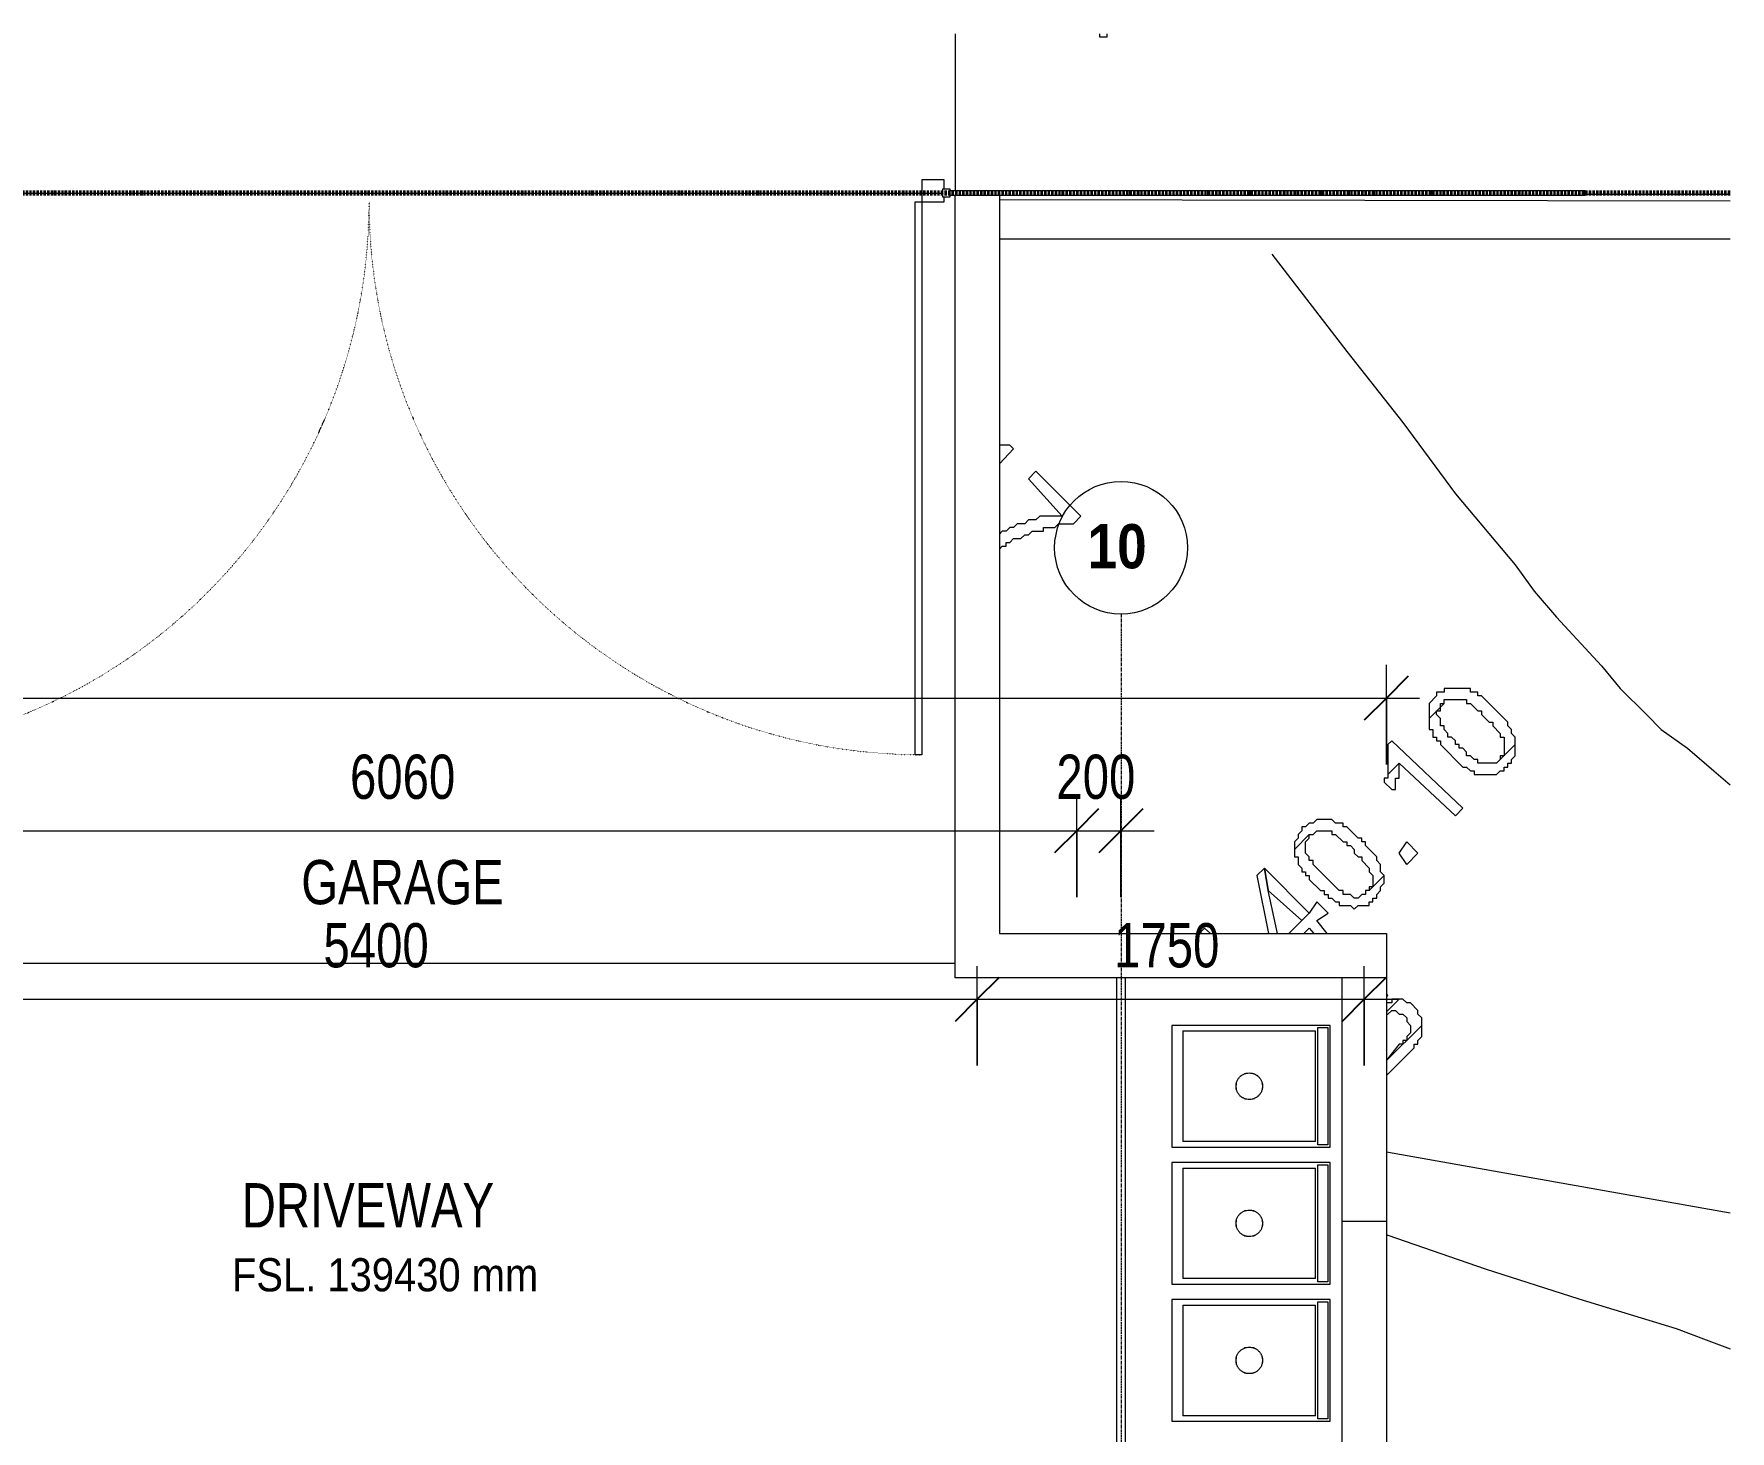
# Model space of a CAD drawing. Header units: millimetres. Extents: x -1971 to 39113, y -25802 to 13528.
# Drawn here: x 31369 to 39038, y 7209 to 13528 of the extents above; entities that cross this region are included whole.
import ezdxf

# ---------------------------------------------------------------- set-up
doc = ezdxf.new("R2010")
doc.units = ezdxf.units.MM
for name, pattern in [('Boundary', [16, 10, -3, 0, -3]), ('Dot - Tight', [1, 0, -1]), ('Grid Line', [22.225, 12.7, -3.175, 3.175, -3.175])]:
    doc.linetypes.add(name, pattern=pattern)
for name, color, linetype, lineweight in [('2 Hoop survey', 8, 'Continuous', 9), ('A-ANNO-DIMS', 211, 'Continuous', 9), ('A-ANNO-DIMS-100', 211, 'Continuous', 9), ('A-DETL-HDLN', 90, 'Dot - Tight', 9), ('A-DETL-THIN', 151, 'Continuous', 9), ('A-FLOR', 192, 'Continuous', 18), ('A-FLOR-HRAL', 11, 'Continuous', 9), ('A-WALL', 113, 'Continuous', 18), ('C-PROP-LINE', 91, 'Boundary', 70), ('G-ANNO-DIMS', 111, 'Continuous', 9), ('G-ANNO-TEXT', 231, 'Continuous', 9), ('L-SITE', 91, 'Continuous', 9), ('S-GRID', 1, 'Continuous', 9), ('S-GRID-IDEN', 1, 'Continuous', 9), ('默认', 18, 'Continuous', 9)]:
    doc.layers.add(name, color=color, linetype=linetype, lineweight=lineweight)
doc.styles.add('Avenir', font='', dxfattribs={"width": 0.9, "height": 150})
doc.styles.add('Avenir_1', font='', dxfattribs={"width": 0.8, "height": 200})
doc.styles.add('Avenir_B', font='', dxfattribs={"width": 0.9, "height": 200})
doc.styles.get('Avenir').set_extended_font_data('Avenir')
doc.styles.get('Avenir_1').set_extended_font_data('Avenir')
doc.styles.get('Avenir_B').set_extended_font_data('Avenir', bold=True)
doc.dimstyles.new('OJID-2_0mm_Diagonal_Tick', dxfattribs={"dimscale": 304.8, "dimtxt": 282.499429, "dimasz": 0.656168, "dimexe": 0.492126, "dimexo": 0.0625, "dimgap": 0.164042, "dimtad": 1, "dimdsep": 46, "dimtxsty": 'Avenir_1', "dimblk1": 'OBLIQUE', "dimblk2": 'OBLIQUE', "dimsah": 1, "dimcen": 0.09, "dimdle": 0.492126, "dimazin": 3, "dimtfac": 1, "dimtdec": 4, "dimtix": 1, "dimtmove": 0, "dimatfit": 3, "dimfxl": 0.984252, "dimfxlon": 1, "dimtvp": 1, "dimtolj": 1, "dimarcsym": 2})
doc.dimstyles.new('OJID-2_0mm_Diagonal_Tick_1', dxfattribs={"dimscale": 304.8, "dimtxt": 282.499429, "dimasz": 0.656168, "dimexe": 0.492126, "dimexo": 0.0625, "dimgap": 0.164042, "dimtad": 1, "dimdsep": 46, "dimtxsty": 'Avenir_1', "dimblk1": 'OBLIQUE', "dimblk2": 'OBLIQUE', "dimsah": 1, "dimcen": 0.09, "dimdle": 0.492126, "dimazin": 3, "dimtfac": 1, "dimtdec": 4, "dimtix": 1, "dimtmove": 2, "dimatfit": 3, "dimfxl": 0.984252, "dimfxlon": 1, "dimtvp": 1, "dimtolj": 1, "dimarcsym": 2})

# ---------------------------------------------------------------- blocks, each defined once
blk = doc.blocks.new('栏杆扶手 - 35mm-1926817-Ground Floor')
at = {"layer": 'A-FLOR-HRAL', "lineweight": 18}
for p, q in [((17.5, 17.5), (-17.5, 17.5)), ((-17.5, 17.5), (-17.5, -17.5)), ((17.5, -17.5), (17.5, 17.5)), ((-17.5, -17.5), (17.5, -17.5))]:
    blk.add_line(p, q, dxfattribs=at)
blk = doc.blocks.new('栏杆扶手 - 栏杆扶手-1407248-Ground Floor')
at = {"layer": 'A-FLOR-HRAL'}
for p, q in [((35734, 12817.6), (35511.5, 12817.6)), ((36154.3, 12817.6), (35734, 12817.6)), ((36154.3, 12797.6), (36154.3, 12817.6)), ((36869.2, 12817.6), (36154.3, 12817.6)), ((36869.2, 12797.6), (36869.2, 12817.6)), ((37188.6, 12817.6), (36869.2, 12817.6)), ((37688, 12817.6), (37317.9, 12817.6)), ((37688, 12797.6), (37688, 12817.6)), ((38230.1, 12817.6), (37688, 12817.6)), ((35511.5, 12797.6), (35734, 12797.6)), ((35734, 12797.6), (36154.3, 12797.6)), ((36154.3, 12797.6), (36869.2, 12797.6)), ((36869.2, 12797.6), (37188.6, 12797.6)), ((37317.9, 12797.6), (37688, 12797.6)), ((37688, 12797.6), (38230.1, 12797.6))]:
    blk.add_line(p, q, dxfattribs=at)
at = {"layer": 'A-FLOR-HRAL', "lineweight": 18}
for p, q in [((37188.6, 12817.6), (37188.6, 12797.6)), ((37317.9, 12817.6), (37188.6, 12817.6)), ((37317.9, 12797.6), (37317.9, 12817.6)), ((38230.1, 12817.6), (38230.1, 12797.6)), ((38382.4, 12817.6), (38230.1, 12817.6)), ((38382.4, 12797.6), (38382.4, 12817.6)), ((37188.6, 12797.6), (37317.9, 12797.6)), ((38230.1, 12797.6), (38382.4, 12797.6))]:
    blk.add_line(p, q, dxfattribs=at)
at = {"rotation": 89.99999999999982}
blk.add_blockref('栏杆扶手 - 35mm-1926817-Ground Floor', (35494, 12807.6), dxfattribs=at)
blk = doc.blocks.new('Choo Site - Bin Popelnice_plast - Popelnice_plast-1794964-Ground Floor')
at = {"layer": 'L-SITE'}
for p, q in [((246.4, 312.1), (-303.6, 312.1)), ((-303.6, 312.1), (-303.6, -402.9)), ((246.4, -402.9), (246.4, 312.1)), ((-293.6, 257.1), (-293.6, 302.1)), ((-293.6, 302.1), (236.4, 302.1)), ((236.4, 257.1), (-293.6, 257.1)), ((-278.6, -352.9), (-278.6, 247.1)), ((221.4, 247.1), (-278.6, 247.1)), ((221.4, 247.1), (221.4, -352.9)), ((236.4, 302.1), (236.4, 257.1)), ((-278.6, -352.9), (221.4, -352.9)), ((-303.6, -402.9), (246.4, -402.9))]:
    blk.add_line(p, q, dxfattribs=at)
for start, end in [(96.69986, 101.98432), (78.02141, 83.30782), (156.68589, 161.97736), (198.02264, 203.31411), (138.03077, 143.32437), (36.68717, 41.97692), (18.02602, 23.31676), (336.68324, 341.97398), (216.67563, 221.96923), (258.01568, 263.30014), (276.69218, 281.97859), (318.02308, 323.31283)]:
    blk.add_arc((-28.6, -52.9), 60, start, end, dxfattribs=at)
for points in [[(-88.6, -52.9), (-88.5, -49.3), (-88, -44), (-86.5, -37.2), (-85, -32.4), (-83, -27.6), (-80.6, -22.9), (-77.7, -18.4), (-74.6, -14.3), (-71.1, -10.5), (-67.2, -6.9), (-63, -3.7), (-58.6, -0.9), (-54, 1.5), (-49.1, 3.5), (-44.1, 5.1), (-38.6, 6.4), (-32.6, 7.1), (-25.9, 7.1), (-19.4, 6.5), (-13.1, 5.2), (-6.8, 3.1), (-0.7, 0.4), (4.8, -2.9), (10.1, -6.9), (14.9, -11.4), (19.1, -16.2), (22.8, -21.7), (25.9, -27.6), (28.4, -33.6), (30.7, -41.8), (31.4, -48.4), (31.4, -52.9)], [(31.4, -52.9), (31.4, -56.5), (30.9, -61.8), (29.4, -68.6), (27.9, -73.4), (25.9, -78.2), (23.5, -82.9), (20.6, -87.4), (17.5, -91.5), (14, -95.3), (10, -98.9), (5.8, -102.1), (1.5, -104.9), (-3.1, -107.3), (-8, -109.3), (-13.1, -110.9), (-18.5, -112.2), (-24.6, -112.9), (-31.2, -112.9), (-37.8, -112.3), (-44.1, -111), (-50.4, -108.9), (-56.4, -106.2), (-61.9, -102.9), (-67.2, -98.9), (-72, -94.4), (-76.2, -89.5), (-79.9, -84.1), (-83.1, -78.2), (-85.5, -72.2), (-87.8, -64), (-88.5, -57.4), (-88.6, -52.9)]]:
    blk.add_open_spline(points, degree=3, knots=[0, 0, 0, 0, 0.055556, 0.083333, 0.111111, 0.138889, 0.166667, 0.194444, 0.222222, 0.25, 0.277778, 0.305556, 0.333333, 0.361111, 0.388889, 0.416667, 0.444444, 0.479167, 0.513889, 0.548611, 0.583333, 0.618056, 0.652778, 0.6875, 0.722222, 0.756944, 0.791667, 0.826389, 0.861111, 0.895833, 0.930556, 1, 1, 1, 1], dxfattribs=at)
blk = doc.blocks.new('栏杆扶手 - 栏杆扶手-1800243-Ground Floor')
at = {"layer": 'A-FLOR-HRAL'}
for p, q in [((36264, 9258.4), (36264, 6688.4)), ((36304, 6728.4), (36304, 9258.4)), ((36264, 6688.4), (37284, 6688.4)), ((37284, 6728.4), (36304, 6728.4)), ((37284, 6728.4), (37284, 6688.4))]:
    blk.add_line(p, q, dxfattribs=at)
blk.add_open_spline([(36304, 6728.4), (36304, 6728.4), (36303.7, 6728), (36302.6, 6726.9), (36301.4, 6725.7), (36300.2, 6724.5), (36299.1, 6723.4), (36297.9, 6722.2), (36296.2, 6720.6), (36294.4, 6718.8), (36292.9, 6717.2), (36291.7, 6716), (36290.5, 6714.8), (36289.2, 6713.5), (36288, 6712.3), (36286.7, 6711), (36285.3, 6709.7), (36284, 6708.4), (36282.7, 6707.1), (36281.4, 6705.8), (36280.1, 6704.5), (36278.9, 6703.2), (36277.6, 6701.9), (36276.4, 6700.7), (36275.2, 6699.5), (36274, 6698.4), (36272.9, 6697.2), (36271.5, 6695.8), (36270.2, 6694.5), (36269, 6693.3), (36267.9, 6692.2), (36266.7, 6691), (36265.5, 6689.8), (36264.4, 6688.7), (36264, 6688.4), (36264, 6688.4)], degree=3, knots=[0, 0, 0, 0, 0.083333, 0.125, 0.166667, 0.208333, 0.229167, 0.25, 0.291667, 0.333333, 0.354167, 0.375, 0.395833, 0.416667, 0.4375, 0.458333, 0.479167, 0.5, 0.520833, 0.541667, 0.5625, 0.583333, 0.604167, 0.625, 0.645833, 0.666667, 0.6875, 0.708333, 0.75, 0.770833, 0.791667, 0.833333, 0.875, 0.916667, 1, 1, 1, 1], dxfattribs=at)
blk = doc.blocks.new('2 Hoop survey-1260670-Ground Floor')
at = {"layer": '默认', "color": 9}
for p, q in [((84164.1, 22967.9), (87468, 22961.9)), ((86812.4, 22991.5), (87468, 22991.5)), ((87468, 22788.3), (84164.1, 22788.3)), ((84164.1, 21772.7), (84227.9, 21840.1)), ((85118.4, 19647.3), (85091.5, 19672.8)), ((85972, 19351), (85914.1, 19293.1)), ((85914.1, 18660.4), (87468, 18385))]:
    blk.add_line(p, q, dxfattribs=at)
at = {"layer": '默认', "color": 9, "flags": 128}
for points in [[(84617.4, 23716.5), (84617.4, 23702.7), (84651.2, 23702.7), (84651.2, 23716.5)], [(85396.3, 22720.6), (85734.9, 22280.3), (85988.9, 21958.6), (86226, 21636.9), (86496.9, 21315.2), (86581.5, 21196.7), (86683.1, 21078.1), (86886.3, 20858), (86971, 20756.4), (87089.5, 20637.9), (87157.2, 20570.2), (87275.8, 20485.5), (87394.3, 20383.9), (87468, 20320.7)], [(84227.9, 21840.1), (84211, 21857), (84164.1, 21857)], [(84532.7, 21535.3), (84329.5, 21738.5), (84295.7, 21704.6), (84448.1, 21535.3), (84346.5, 21535.3), (84329.5, 21518.4), (84295.7, 21518.4), (84278.7, 21501.5), (84244.9, 21501.5), (84227.9, 21484.5), (84211, 21484.5), (84194.1, 21467.6), (84177.1, 21467.6), (84164.1, 21454.5)], [(84164.1, 21386.8), (84177.1, 21399.9), (84194.1, 21399.9), (84194.1, 21416.8), (84211, 21416.8), (84227.9, 21433.7), (84261.8, 21433.7), (84278.7, 21450.7), (84295.7, 21450.7), (84312.6, 21467.6), (84363.4, 21467.6), (84363.4, 21484.5), (84414.2, 21484.5), (84431.1, 21501.5), (84498.9, 21501.5), (84532.7, 21535.3)], [(85362.4, 19943.7), (85379.3, 19842.1), (85531.7, 19706.6), (85565.6, 19740.5), (85362.4, 19943.7), (85328.5, 19909.8), (85381, 19647.3)], [(85421.1, 19647.3), (85379.3, 19842.1), (85362.4, 19943.7)], [(85646.9, 19647.3), (85599.5, 19706.6), (85650.3, 19740.5), (85599.5, 19791.3), (85565.6, 19740.5), (85472.4, 19647.3)], [(85091.5, 19672.8), (85074.6, 19655.8), (85074.6, 19647.3)], [(85540.1, 19647.3), (85565.6, 19672.8), (85586, 19647.3)], [(85914.1, 19360.9), (85921.2, 19368), (85914.1, 19375.1)], [(85914.1, 19293.1), (85972, 19351), (85938.1, 19351), (85938.1, 19334.1), (85914.1, 19334.1)], [(85914.1, 19073), (86073.6, 19232.5), (86073.6, 19266.4), (86056.6, 19283.3), (86056.6, 19300.2), (86022.8, 19334.1), (86005.8, 19334.1), (85988.9, 19351), (85972, 19351)], [(85914.1, 19283.3), (85921.2, 19283.3), (85938.1, 19300.2), (85955, 19300.2), (85972, 19283.3), (85988.9, 19283.3), (86005.8, 19266.4), (86005.8, 19249.4), (86022.8, 19232.5), (86022.8, 19198.6), (86005.8, 19181.7), (86005.8, 19164.8), (85988.9, 19164.8), (85988.9, 19147.9), (85972, 19147.9), (85914.1, 19075.5)], [(85914.1, 19005.3), (86039.7, 19130.9), (86039.7, 19147.9), (86056.6, 19147.9), (86056.6, 19164.8), (86073.6, 19181.7), (86073.6, 19232.5), (85914.1, 19073)], [(85914.1, 18286.4), (85921.2, 18284.3), (86361.4, 18131.9), (86784.7, 17996.4), (87225, 17861), (87360.4, 17810.2), (87468, 17769.8)]]:
    blk.add_lwpolyline(points, dxfattribs=at)
for points in [[(86141.3, 20722.6), (86107.4, 20688.7), (86107.4, 20621), (86175.2, 20688.7), (86175.2, 20705.6), (86276.8, 20705.6), (86276.8, 20688.7), (86293.7, 20688.7), (86327.6, 20654.8), (86344.5, 20654.8), (86344.5, 20637.9), (86378.3, 20604), (86395.3, 20604), (86395.3, 20587.1), (86429.1, 20553.2), (86429.1, 20536.3), (86446.1, 20536.3), (86446.1, 20451.6), (86429.1, 20451.6), (86429.1, 20434.7), (86496.9, 20502.4), (86496.9, 20536.3), (86479.9, 20553.2), (86479.9, 20570.2), (86463, 20587.1), (86463, 20604), (86344.5, 20722.6), (86327.6, 20722.6), (86327.6, 20739.5), (86293.7, 20739.5), (86293.7, 20756.4), (86175.2, 20756.4), (86175.2, 20739.5), (86141.3, 20739.5)], [(86107.4, 20621), (86107.4, 20570.2), (86124.4, 20570.2), (86124.4, 20536.3), (86141.3, 20536.3), (86141.3, 20519.4), (86158.2, 20519.4), (86158.2, 20502.4), (86259.8, 20400.8), (86276.8, 20400.8), (86293.7, 20383.9), (86310.6, 20383.9), (86310.6, 20367), (86412.2, 20367), (86429.1, 20383.9), (86446.1, 20383.9), (86446.1, 20400.8), (86463, 20400.8), (86463, 20417.8), (86479.9, 20417.8), (86479.9, 20434.7), (86496.9, 20451.6), (86496.9, 20502.4), (86412.2, 20417.8), (86327.6, 20417.8), (86327.6, 20434.7), (86310.6, 20434.7), (86293.7, 20451.6), (86276.8, 20451.6), (86276.8, 20468.6), (86259.8, 20485.5), (86242.9, 20485.5), (86242.9, 20502.4), (86226, 20502.4), (86226, 20519.4), (86209, 20536.3), (86192.1, 20536.3), (86192.1, 20553.2), (86175.2, 20570.2), (86175.2, 20587.1), (86158.2, 20587.1), (86158.2, 20621), (86141.3, 20637.9), (86141.3, 20654.8), (86158.2, 20654.8), (86158.2, 20688.7), (86175.2, 20688.7)], [(85938.1, 20519.4), (85921.2, 20502.4), (85921.2, 20367), (85972, 20417.8), (86226, 20180.7), (86259.8, 20214.6)], [(85921.2, 20367), (85921.2, 20350.1), (85904.2, 20350.1), (85904.2, 20333.1), (85938.1, 20299.3), (85955, 20299.3), (85955, 20350.1), (85972, 20350.1), (85972, 20417.8)], [(85548.7, 20129.9), (85531.7, 20129.9), (85531.7, 20113), (85514.8, 20096.1), (85514.8, 20079.1), (85497.9, 20062.2), (85497.9, 20028.3), (85565.6, 20096.1), (85582.5, 20096.1), (85599.5, 20113), (85667.2, 20113), (85667.2, 20096.1), (85684.1, 20096.1), (85718, 20062.2), (85734.9, 20062.2), (85734.9, 20045.3), (85751.9, 20045.3), (85768.8, 20028.3), (85768.8, 20011.4), (85785.7, 19994.5), (85802.6, 19994.5), (85802.6, 19977.5), (85836.5, 19943.7), (85836.5, 19926.7), (85853.4, 19909.8), (85853.4, 19859), (85836.5, 19859), (85836.5, 19842.1), (85904.2, 19909.8), (85887.3, 19926.7), (85887.3, 19960.6), (85870.4, 19977.5), (85870.4, 19994.5), (85819.6, 20045.3), (85819.6, 20062.2), (85802.6, 20062.2), (85802.6, 20079.1), (85785.7, 20079.1), (85734.9, 20129.9), (85718, 20129.9), (85718, 20146.9), (85684.1, 20146.9), (85667.2, 20163.8), (85599.5, 20163.8), (85582.5, 20146.9), (85565.6, 20146.9)], [(85497.9, 20028.3), (85497.9, 19994.5), (85514.8, 19994.5), (85514.8, 19960.6), (85531.7, 19943.7), (85531.7, 19926.7), (85548.7, 19926.7), (85548.7, 19909.8), (85565.6, 19909.8), (85565.6, 19892.9), (85616.4, 19842.1), (85633.3, 19842.1), (85633.3, 19825.1), (85650.3, 19825.1), (85650.3, 19808.2), (85667.2, 19808.2), (85684.1, 19791.3), (85701.1, 19791.3), (85701.1, 19774.4), (85751.9, 19774.4), (85768.8, 19757.4), (85785.7, 19774.4), (85836.5, 19774.4), (85836.5, 19791.3), (85853.4, 19791.3), (85853.4, 19808.2), (85870.4, 19808.2), (85870.4, 19825.1), (85887.3, 19842.1), (85887.3, 19859), (85904.2, 19875.9), (85904.2, 19909.8), (85836.5, 19842.1), (85819.6, 19842.1), (85819.6, 19825.1), (85802.6, 19825.1), (85785.7, 19808.2), (85768.8, 19808.2), (85751.9, 19825.1), (85718, 19825.1), (85718, 19842.1), (85701.1, 19842.1), (85582.5, 19960.6), (85582.5, 19977.5), (85565.6, 19977.5), (85565.6, 19994.5), (85548.7, 20011.4), (85548.7, 20062.2), (85565.6, 20079.1), (85565.6, 20096.1)], [(86005.8, 19960.6), (85972, 20011.4), (86005.8, 20062.2), (86056.6, 20011.4)]]:
    blk.add_lwpolyline(points, close=True, dxfattribs=at)
blk = doc.blocks.new('Family - ___-1140397-Ground Floor')
at = {"layer": 'C-PROP-LINE'}
blk.add_line((39038, 12807.6), (-1970.5, 12807.6), dxfattribs=at)
blk = doc.blocks.new('DIMBLOCK12-Ground Floor')
at = {"layer": 'A-ANNO-DIMS-100'}
for p, q in [((30024, 9623.8), (30024, 10073.8)), ((36084, 9623.8), (36084, 10073.8)), ((30024, 9923.8), (36084, 9923.8)), ((30024, 9923.8), (30024, 9623.8)), ((36084, 9923.8), (36084, 9623.8))]:
    blk.add_line(p, q, dxfattribs=at)
at = {"layer": 'A-ANNO-DIMS-100', "lineweight": 25}
for p, q in [((30024, 9923.8), (30124, 10023.8)), ((36084, 9923.8), (36184, 10023.8)), ((30024, 9923.8), (29924, 9823.8)), ((36084, 9923.8), (35984, 9823.8))]:
    blk.add_line(p, q, dxfattribs=at)
at = {"layer": 'A-ANNO-DIMS-100', "color": 0, "char_height": 200, "attachment_point": 1, "line_spacing_factor": 1.129998, "style": 'Avenir_1'}
for s, insert, width in [('6060', (32797.9, 10268), 614.719), ('GARAGE', (32577.6, 9791.3), 1143.558)]:
    blk.add_mtext(s, dxfattribs=dict(at, insert=insert, width=width))
blk = doc.blocks.new('_Oblique')
at = {"color": 0, "linetype": 'ByBlock', "lineweight": -2}
blk.add_line((-0.5, -0.5), (0.5, 0.5), dxfattribs=at)
blk = doc.blocks.new('DIMBLOCK13-Ground Floor')
at = {"layer": 'A-ANNO-DIMS-100'}
for p, q in [((36084, 9623.8), (36084, 10073.8)), ((36284, 9623.8), (36284, 10073.8)), ((36084, 9923.8), (36434, 9923.8)), ((36084, 9923.8), (36084, 9623.8)), ((36284, 9923.8), (36284, 9623.8))]:
    blk.add_line(p, q, dxfattribs=at)
at = {"layer": 'A-ANNO-DIMS-100', "lineweight": 25}
for p, q in [((36084, 9923.8), (36184, 10023.8)), ((36284, 9923.8), (36384, 10023.8)), ((36084, 9923.8), (35984, 9823.8)), ((36284, 9923.8), (36184, 9823.8))]:
    blk.add_line(p, q, dxfattribs=at)
at = {"layer": 'A-ANNO-DIMS-100', "color": 0, "insert": (35991.9, 10268), "char_height": 200, "width": 461.039, "attachment_point": 1, "line_spacing_factor": 1.129998, "style": 'Avenir_1'}
blk.add_mtext('200', dxfattribs=at)
blk = doc.blocks.new('DIMBLOCK15-Ground Floor')
at = {"layer": 'A-ANNO-DIMS-100'}
for p, q in [((10134, 10223.8), (10134, 10673.8)), ((37484, 10223.8), (37484, 10673.8)), ((10134, 10523.8), (37634, 10523.8)), ((10134, 10523.8), (10134, 10223.8)), ((37484, 10523.8), (37484, 10223.8))]:
    blk.add_line(p, q, dxfattribs=at)
at = {"layer": 'A-ANNO-DIMS-100', "lineweight": 25}
for p, q in [((10134, 10523.8), (10234, 10623.8)), ((37484, 10523.8), (37584, 10623.8)), ((10134, 10523.8), (10034, 10423.8)), ((37484, 10523.8), (37384, 10423.8))]:
    blk.add_line(p, q, dxfattribs=at)
at = {"layer": 'A-ANNO-DIMS-100', "color": 0, "insert": (23929.4, 10868), "char_height": 200, "width": 768.398, "attachment_point": 1, "line_spacing_factor": 1.129998, "style": 'Avenir_1'}
blk.add_mtext('27350', dxfattribs=at)
blk = doc.blocks.new('DIMBLOCK31-Ground Floor')
at = {"layer": 'A-ANNO-DIMS-100'}
for p, q in [((30234, 8861.7), (30234, 9311.7)), ((35634, 8861.7), (35634, 9311.7)), ((30234, 9161.7), (35634, 9161.7)), ((30234, 9161.7), (30234, 8861.7)), ((35634, 9161.7), (35634, 8861.7))]:
    blk.add_line(p, q, dxfattribs=at)
at = {"layer": 'A-ANNO-DIMS-100', "lineweight": 25}
for p, q in [((30234, 9161.7), (30334, 9261.7)), ((35634, 9161.7), (35734, 9261.7)), ((30234, 9161.7), (30134, 9061.7)), ((35634, 9161.7), (35534, 9061.7))]:
    blk.add_line(p, q, dxfattribs=at)
at = {"layer": 'A-ANNO-DIMS-100', "color": 0, "insert": (32677.9, 9505.9), "char_height": 200, "width": 614.719, "attachment_point": 1, "line_spacing_factor": 1.129998, "style": 'Avenir_1'}
blk.add_mtext('5400', dxfattribs=at)
blk = doc.blocks.new('DIMBLOCK32-Ground Floor')
at = {"layer": 'A-ANNO-DIMS-100'}
for p, q in [((35634, 8861.7), (35634, 9311.7)), ((37384, 8861.7), (37384, 9311.7)), ((35634, 9161.7), (37534, 9161.7)), ((35634, 9161.7), (35634, 8861.7)), ((37384, 9161.7), (37384, 8861.7))]:
    blk.add_line(p, q, dxfattribs=at)
at = {"layer": 'A-ANNO-DIMS-100', "lineweight": 25}
for p, q in [((35634, 9161.7), (35734, 9261.7)), ((37384, 9161.7), (37484, 9261.7)), ((35634, 9161.7), (35534, 9061.7)), ((37384, 9161.7), (37284, 9061.7))]:
    blk.add_line(p, q, dxfattribs=at)
at = {"layer": 'A-ANNO-DIMS-100', "color": 0, "insert": (36252.9, 9505.9), "char_height": 200, "width": 614.719, "attachment_point": 1, "line_spacing_factor": 1.129998, "style": 'Avenir_1'}
blk.add_mtext('1750', dxfattribs=at)
blk = doc.blocks.new('轴网 - Annotation - Grid Head _Circle 6mm_-283740-Ground Floor')
at = {"layer": 'S-GRID-IDEN'}
blk.add_circle((0, 0), 3, dxfattribs=at)

msp = doc.modelspace()

# ---------------------------------------------------------------- linework, layer by layer
at = {"layer": 'A-DETL-HDLN'}
for centre, start, end in [((30384.04, 12767.609), 270, 0), ((35384.04, 12767.609), 180, 270)]:
    msp.add_arc(centre, 2500, start, end, dxfattribs=at)
at = {"layer": 'A-DETL-THIN'}
for p, q in [((35384.04, 12867.609), (35384.04, 12767.609)), ((35484.04, 12867.609), (35384.04, 12867.609)), ((35484.04, 12825.109), (35484.04, 12867.609)), ((35354.04, 12767.609), (35384.04, 12767.609)), ((35354.04, 10267.609), (35354.04, 12767.609)), ((35384.04, 12767.609), (35384.04, 11867.609)), ((35384.04, 12767.609), (35384.04, 10267.609)), ((35384.04, 12767.609), (35484.04, 12767.609)), ((35484.04, 12767.609), (35484.04, 12790.109)), ((35384.04, 10267.609), (35354.04, 10267.609))]:
    msp.add_line(p, q, dxfattribs=at)
at = {"layer": 'A-FLOR'}
for p, q in [((35534.04, 13527.527), (35534.04, 12817.609)), ((30284.04, 12807.609), (35476.54, 12807.609)), ((35534.04, 9323.364), (30134.04, 9323.364))]:
    msp.add_line(p, q, dxfattribs=at)
at = {"layer": 'A-WALL'}
for p, q in [((35534.04, 9258.364), (35534.04, 12797.609)), ((35734.04, 12797.609), (35734.04, 9458.364)), ((35734.04, 9458.364), (37484.04, 9458.364)), ((37484.04, 9458.364), (37484.04, 6688.364)), ((37484.04, 9258.364), (35534.04, 9258.364)), ((37284.04, 6728.364), (37284.04, 9258.364)), ((37284.04, 8158.364), (37484.04, 8158.364))]:
    msp.add_line(p, q, dxfattribs=at)
at = {"layer": 'S-GRID', "linetype": 'Grid Line'}
msp.add_line((36284.04, 10903.84), (36284.04, -9321.465), dxfattribs=at)

# ---------------------------------------------------------------- block references
at = {"layer": '2 Hoop survey', "color": 9}
msp.add_blockref('2 Hoop survey-1260670-Ground Floor', (-48430.024, -10188.937), dxfattribs=at)
at = {"layer": 'A-FLOR-HRAL'}
for name in ['栏杆扶手 - 栏杆扶手-1407248-Ground Floor', '栏杆扶手 - 栏杆扶手-1800243-Ground Floor']:
    msp.add_blockref(name, (0, 0), dxfattribs=at)
at = {"layer": 'C-PROP-LINE'}
msp.add_blockref('Family - ___-1140397-Ground Floor', (0, 0), dxfattribs=at)
at = {"layer": 'L-SITE', "rotation": 269.9999999999997}
for p in [(36916.939, 8739.808), (36916.939, 8119.808), (36916.939, 7499.808)]:
    msp.add_blockref('Choo Site - Bin Popelnice_plast - Popelnice_plast-1794964-Ground Floor', p, dxfattribs=at)
at = {"layer": 'S-GRID-IDEN', "xscale": 99.99999999999993, "yscale": 99.99999999999993, "zscale": 99.99999999999993, "rotation": 180}
msp.add_blockref('轴网 - Annotation - Grid Head _Circle 6mm_-283740-Ground Floor', (36284.04, 11203.84), dxfattribs=at)

# ---------------------------------------------------------------- texts
at = {"layer": 'G-ANNO-DIMS', "insert": (32264.201, 7990.646), "char_height": 150, "width": 1685.65883, "attachment_point": 1, "line_spacing_factor": 1.129998, "style": 'Avenir'}
msp.add_mtext('FSL. 139430 mm', dxfattribs=at)
at = {"layer": 'G-ANNO-TEXT', "color": 7, "insert": (32308.231, 8330.049), "char_height": 200, "width": 1398.143, "attachment_point": 1, "style": 'Avenir_1'}
msp.add_mtext('DRIVEWAY', dxfattribs=at)
at = {"layer": 'S-GRID-IDEN', "insert": (36132.512, 11310.493), "char_height": 200, "width": 360.75937, "attachment_point": 1, "style": 'Avenir_B'}
msp.add_mtext('10', dxfattribs=at)

# ---------------------------------------------------------------- dimensions: what is measured, and where the dimension line sits
at = {"layer": 'A-ANNO-DIMS'}
dim = msp.add_linear_dim(base=(37484.04, 10523.814), p1=(10134.04, 10223.814), p2=(37484.04, 10223.814), dimstyle='OJID-2_0mm_Diagonal_Tick_1', override={"dimfxl": 27350}, dxfattribs=at)
dim.commit()
dim.dimension.update_dxf_attribs({"geometry": 'DIMBLOCK15-Ground Floor', "text_midpoint": (24313.578, 10734.647), "dimtype": 160})
dim = msp.add_linear_dim(base=(36084.04, 9923.814), p1=(30024.04, 9623.814), p2=(36084.04, 9623.814), text='<>\\XGARAGE', dimstyle='OJID-2_0mm_Diagonal_Tick', override={"dimfxl": 6060}, dxfattribs=at)
dim.commit()
dim.dimension.update_dxf_attribs({"geometry": 'DIMBLOCK12-Ground Floor', "text_midpoint": (33054.04, 9923.814)})
for base, p1, p2, override, picture, middle in [((36284.04, 9923.814), (36084.04, 9623.814), (36284.04, 9623.814), {"dimfxl": 200}, 'DIMBLOCK13-Ground Floor', (36184.04, 10077.204)), ((35634.04, 9161.699), (30234.04, 8861.699), (35634.04, 8861.699), {"dimfxl": 5400}, 'DIMBLOCK31-Ground Floor', (32934.04, 9315.089)), ((37384.04, 9161.699), (35634.04, 8861.699), (37384.04, 8861.699), {"dimfxl": 1750}, 'DIMBLOCK32-Ground Floor', (36509.04, 9315.089))]:
    dim = msp.add_linear_dim(base=base, p1=p1, p2=p2, dimstyle='OJID-2_0mm_Diagonal_Tick', override=override, dxfattribs=at)
    dim.commit()
    dim.dimension.update_dxf_attribs({"geometry": picture, "text_midpoint": middle})

doc.saveas('drawing.dxf')
